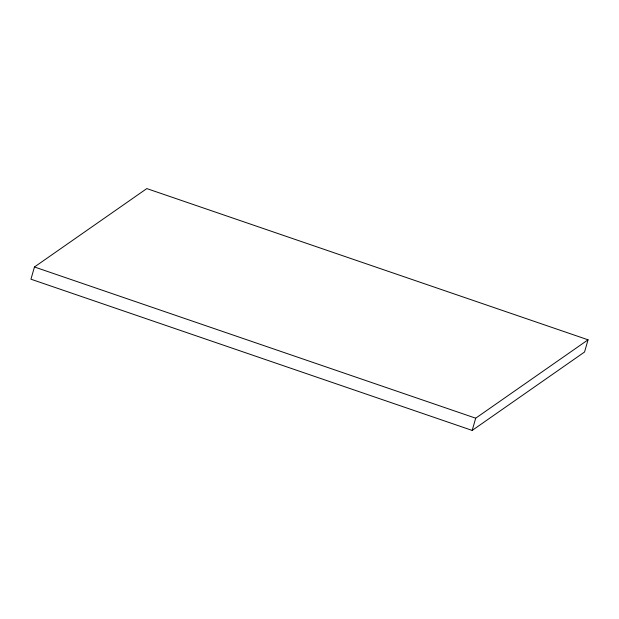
<?xml version="1.0" encoding="UTF-8"?>
<svg xmlns="http://www.w3.org/2000/svg" width="619" height="619" viewBox="0 0 619 619"><rect width="100%" height="100%" fill="white"/><g stroke="black" fill="none" stroke-linecap="round" stroke-linejoin="round"><path stroke-width="0.93" d="M34.455 266.982L30.95 279.2L472.189 430.414L584.545 352.018L588.05 339.8L146.811 188.586L34.455 266.982L475.694 418.189L588.05 339.8M472.189 430.414L475.694 418.189"/></g></svg>
